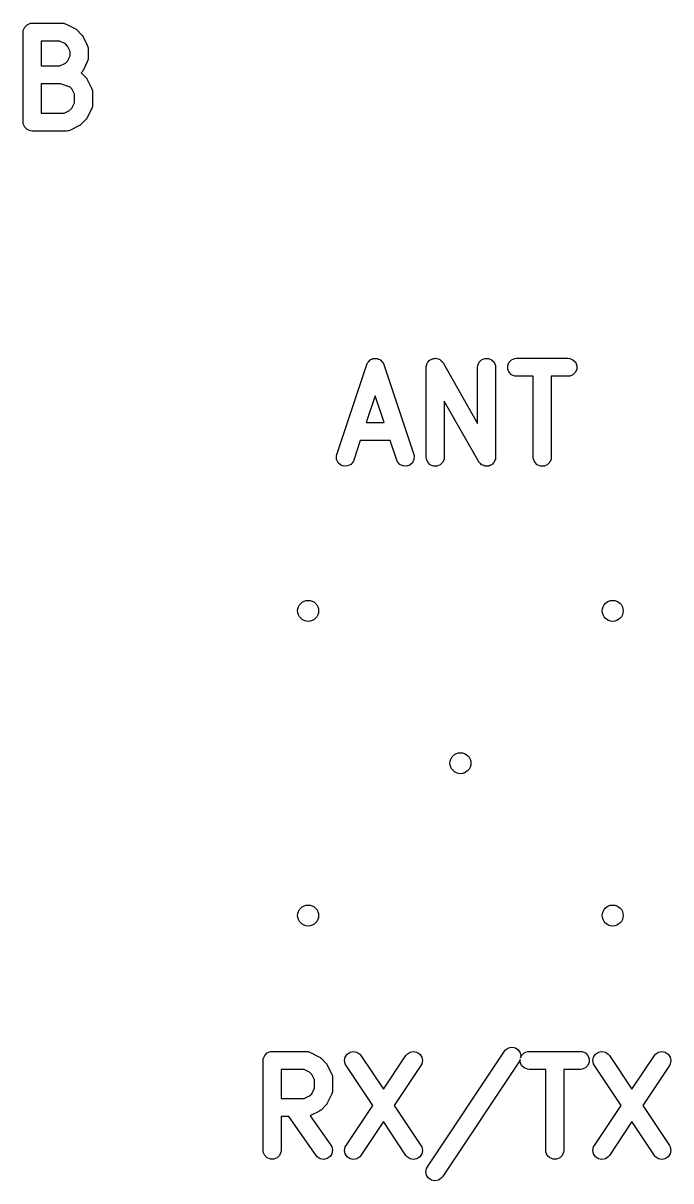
# Model space of a CAD drawing. Extents: x 5.61 to 7.28, y -4.89 to -3.95.
# Drawn here: x 6.851 to 7.277, y -4.887 to -4.127 of the extents above; entities that cross this region are included whole.
import ezdxf

# ---------------------------------------------------------------- set-up
doc = ezdxf.new("R2010")
doc.units = 0
doc.header["$MEASUREMENT"] = 0
doc.layers.add('BLACK', color=7, linetype='CONTINUOUS')

msp = doc.modelspace()

# ---------------------------------------------------------------- linework, layer by layer
at = {"layer": 'BLACK', "linetype": 'CONTINUOUS'}
for p, q in [((6.85135, -4.13265), (6.85146, -4.1315)), ((6.85135, -4.19171), (6.85135, -4.13265)), ((6.85146, -4.1315), (6.85235, -4.12937)), ((6.85235, -4.12937), (6.85398, -4.12774)), ((6.85398, -4.12774), (6.8561, -4.12686)), ((6.8561, -4.12686), (6.85726, -4.12675)), ((6.85726, -4.12675), (6.87694, -4.12675)), ((6.87694, -4.12675), (6.87809, -4.12686)), ((6.87809, -4.12686), (6.87829, -4.12694)), ((6.87829, -4.12694), (6.8785, -4.12695)), ((6.8785, -4.12695), (6.87958, -4.12737)), ((6.87958, -4.12737), (6.88521, -4.13018)), ((6.88521, -4.13018), (6.8857, -4.13049)), ((6.8857, -4.13049), (6.88585, -4.13055)), ((6.88585, -4.13055), (6.88601, -4.13069)), ((6.88601, -4.13069), (6.88619, -4.1308)), ((6.88619, -4.1308), (6.88629, -4.13092)), ((6.88629, -4.13092), (6.88674, -4.13129)), ((6.88674, -4.13129), (6.88955, -4.1341)), ((6.87555, -4.13856), (6.86316, -4.13856)), ((6.86316, -4.13856), (6.86316, -4.15487)), ((6.87907, -4.14032), (6.87555, -4.13856)), ((6.88052, -4.14177), (6.87907, -4.14032)), ((6.88955, -4.1341), (6.88993, -4.13455)), ((6.88993, -4.13455), (6.89004, -4.13465)), ((6.89004, -4.13465), (6.89015, -4.13483)), ((6.89015, -4.13483), (6.89029, -4.13499)), ((6.89029, -4.13499), (6.89035, -4.13514)), ((6.89035, -4.13514), (6.89066, -4.13563)), ((6.89066, -4.13563), (6.89347, -4.14126)), ((6.89347, -4.14126), (6.89389, -4.14234)), ((6.88228, -4.14529), (6.88052, -4.14177)), ((6.88052, -4.15165), (6.88228, -4.14813)), ((6.88228, -4.14813), (6.88228, -4.14529)), ((6.89389, -4.14234), (6.8939, -4.14255)), ((6.8939, -4.14255), (6.89398, -4.14275)), ((6.89398, -4.14275), (6.8941, -4.1439)), ((6.8941, -4.1439), (6.8941, -4.14952)), ((6.86316, -4.15487), (6.87555, -4.15487)), ((6.87555, -4.15487), (6.87907, -4.15311)), ((6.87907, -4.15311), (6.88052, -4.15165)), ((6.89347, -4.15216), (6.89066, -4.15779)), ((6.89389, -4.15108), (6.89347, -4.15216)), ((6.8939, -4.15087), (6.89389, -4.15108)), ((6.89398, -4.15068), (6.8939, -4.15087)), ((6.8941, -4.14952), (6.89398, -4.15068)), ((6.88955, -4.15932), (6.88951, -4.15937)), ((6.88951, -4.15937), (6.88955, -4.15941)), ((6.88993, -4.15887), (6.88955, -4.15932)), ((6.88955, -4.15941), (6.89237, -4.16222)), ((6.89004, -4.15877), (6.88993, -4.15887)), ((6.89015, -4.15859), (6.89004, -4.15877)), ((6.89029, -4.15843), (6.89015, -4.15859)), ((6.89035, -4.15828), (6.89029, -4.15843)), ((6.89066, -4.15779), (6.89035, -4.15828)), ((6.89237, -4.16222), (6.89274, -4.16267)), ((6.89274, -4.16267), (6.89286, -4.16278)), ((6.89286, -4.16278), (6.89297, -4.16295)), ((6.89297, -4.16295), (6.8931, -4.16312)), ((6.8931, -4.16312), (6.89316, -4.16326)), ((6.89316, -4.16326), (6.89347, -4.16376)), ((6.89347, -4.16376), (6.89628, -4.16938)), ((6.87598, -4.16668), (6.86316, -4.16668)), ((6.86316, -4.16668), (6.86316, -4.1858)), ((6.88219, -4.16875), (6.87598, -4.16668)), ((6.88334, -4.16989), (6.88219, -4.16875)), ((6.8851, -4.17341), (6.88334, -4.16989)), ((6.89628, -4.16938), (6.8967, -4.17046)), ((6.8967, -4.17046), (6.89671, -4.17067)), ((6.89671, -4.17067), (6.89679, -4.17087)), ((6.89679, -4.17087), (6.89691, -4.17202)), ((6.88334, -4.18258), (6.8851, -4.17906)), ((6.8851, -4.17906), (6.8851, -4.17341)), ((6.89691, -4.17202), (6.89691, -4.18046)), ((6.86316, -4.1858), (6.87836, -4.1858)), ((6.87836, -4.1858), (6.88188, -4.18404)), ((6.88188, -4.18404), (6.88334, -4.18258)), ((6.89628, -4.1831), (6.89347, -4.18872)), ((6.8967, -4.18202), (6.89628, -4.1831)), ((6.89671, -4.18181), (6.8967, -4.18202)), ((6.89679, -4.18161), (6.89671, -4.18181)), ((6.89691, -4.18046), (6.89679, -4.18161)), ((6.85146, -4.19286), (6.85135, -4.19171)), ((6.85235, -4.19499), (6.85146, -4.19286)), ((6.88802, -4.19418), (6.88239, -4.19699)), ((6.88851, -4.19386), (6.88802, -4.19418)), ((6.88866, -4.1938), (6.88851, -4.19386)), ((6.88882, -4.19367), (6.88866, -4.1938)), ((6.889, -4.19356), (6.88882, -4.19367)), ((6.8891, -4.19344), (6.889, -4.19356)), ((6.88955, -4.19307), (6.8891, -4.19344)), ((6.89237, -4.19026), (6.88955, -4.19307)), ((6.89274, -4.1898), (6.89237, -4.19026)), ((6.89286, -4.1897), (6.89274, -4.1898)), ((6.89297, -4.18952), (6.89286, -4.1897)), ((6.8931, -4.18936), (6.89297, -4.18952)), ((6.89316, -4.18922), (6.8931, -4.18936)), ((6.89347, -4.18872), (6.89316, -4.18922)), ((6.85398, -4.19662), (6.85235, -4.19499)), ((6.8561, -4.1975), (6.85398, -4.19662)), ((6.85726, -4.19761), (6.8561, -4.1975)), ((6.87975, -4.19761), (6.85726, -4.19761)), ((6.88091, -4.1975), (6.87975, -4.19761)), ((6.8811, -4.19742), (6.88091, -4.1975)), ((6.88131, -4.1974), (6.8811, -4.19742)), ((6.88239, -4.19699), (6.88131, -4.1974)), ((7.12157, -4.34686), (7.12235, -4.34676)), ((7.12235, -4.34676), (7.12271, -4.34686)), ((7.17422, -4.34686), (7.17537, -4.34675)), ((7.17537, -4.34675), (7.20912, -4.34675)), ((7.20912, -4.34675), (7.21027, -4.34686)), ((7.05728, -4.40984), (7.07697, -4.35078)), ((7.07697, -4.35078), (7.07744, -4.34973)), ((7.07744, -4.34973), (7.07772, -4.34941)), ((7.07772, -4.34941), (7.0779, -4.34903)), ((7.0779, -4.34903), (7.07846, -4.34854)), ((7.07846, -4.34854), (7.07895, -4.34799)), ((7.07895, -4.34799), (7.07933, -4.3478)), ((7.07933, -4.3478), (7.07964, -4.34752)), ((7.07964, -4.34752), (7.08035, -4.34729)), ((7.08035, -4.34729), (7.08101, -4.34695)), ((7.08101, -4.34695), (7.08143, -4.34692)), ((7.08143, -4.34692), (7.08183, -4.34679)), ((7.08183, -4.34679), (7.08257, -4.34684)), ((7.08257, -4.34684), (7.08331, -4.34679)), ((7.08331, -4.34679), (7.08371, -4.34692)), ((7.08371, -4.34692), (7.08413, -4.34695)), ((7.08413, -4.34695), (7.08479, -4.34729)), ((7.08479, -4.34729), (7.08549, -4.34752)), ((7.08549, -4.34752), (7.08581, -4.3478)), ((7.08581, -4.3478), (7.08619, -4.34799)), ((7.08619, -4.34799), (7.08668, -4.34854)), ((7.08668, -4.34854), (7.08723, -4.34903)), ((7.08723, -4.34903), (7.08742, -4.34941)), ((7.08742, -4.34941), (7.0877, -4.34973)), ((7.0877, -4.34973), (7.08817, -4.35078)), ((7.08817, -4.35078), (7.10786, -4.40984)), ((7.11603, -4.35265), (7.11606, -4.35235)), ((7.11603, -4.41171), (7.11603, -4.35265)), ((7.11605, -4.35224), (7.11609, -4.35209)), ((7.11606, -4.35235), (7.11605, -4.35224)), ((7.11609, -4.35209), (7.11615, -4.3515)), ((7.11615, -4.3515), (7.11645, -4.35077)), ((7.11645, -4.35077), (7.11665, -4.35002)), ((7.11665, -4.35002), (7.11688, -4.34972)), ((7.11688, -4.34972), (7.11703, -4.34937)), ((7.11703, -4.34937), (7.11758, -4.34881)), ((7.11758, -4.34881), (7.11807, -4.34819)), ((7.11807, -4.34819), (7.11839, -4.34801)), ((7.11839, -4.34801), (7.11866, -4.34774)), ((7.11866, -4.34774), (7.11938, -4.34744)), ((7.11938, -4.34744), (7.12007, -4.34705)), ((7.12007, -4.34705), (7.12044, -4.347)), ((7.12044, -4.347), (7.12079, -4.34686)), ((7.12079, -4.34686), (7.12157, -4.34686)), ((7.12271, -4.34686), (7.12309, -4.34686)), ((7.12309, -4.34686), (7.12382, -4.34716)), ((7.12382, -4.34716), (7.12457, -4.34737)), ((7.12457, -4.34737), (7.12487, -4.3476)), ((7.12487, -4.3476), (7.12522, -4.34774)), ((7.12522, -4.34774), (7.12578, -4.3483)), ((7.12578, -4.3483), (7.1264, -4.34878)), ((7.1264, -4.34878), (7.12674, -4.34926)), ((7.12674, -4.34926), (7.12685, -4.34937)), ((7.12685, -4.34937), (7.12689, -4.34948)), ((7.12689, -4.34948), (7.12707, -4.34972)), ((7.12707, -4.34972), (7.14978, -4.38947)), ((7.14978, -4.35265), (7.14989, -4.3515)), ((7.14978, -4.38947), (7.14978, -4.35265)), ((7.14989, -4.3515), (7.15077, -4.34937)), ((7.15077, -4.34937), (7.1524, -4.34774)), ((7.1524, -4.34774), (7.15453, -4.34686)), ((7.15453, -4.34686), (7.15684, -4.34686)), ((7.15684, -4.34686), (7.15897, -4.34774)), ((7.15897, -4.34774), (7.1606, -4.34937)), ((7.1606, -4.34937), (7.16148, -4.3515)), ((7.16148, -4.3515), (7.16159, -4.35265)), ((7.16159, -4.35265), (7.16159, -4.41171)), ((7.16958, -4.3515), (7.17046, -4.34937)), ((7.16958, -4.3538), (7.16958, -4.3515)), ((7.17046, -4.35593), (7.16958, -4.3538)), ((7.17046, -4.34937), (7.17209, -4.34774)), ((7.17209, -4.34774), (7.17422, -4.34686)), ((7.21027, -4.34686), (7.2124, -4.34774)), ((7.2124, -4.34774), (7.21403, -4.34937)), ((7.21403, -4.34937), (7.21491, -4.3515)), ((7.21491, -4.3538), (7.21403, -4.35593)), ((7.21491, -4.3515), (7.21491, -4.3538)), ((7.17209, -4.35756), (7.17046, -4.35593)), ((7.17422, -4.35844), (7.17209, -4.35756)), ((7.17537, -4.35856), (7.17422, -4.35844)), ((7.18634, -4.35856), (7.17537, -4.35856)), ((7.18634, -4.41171), (7.18634, -4.35856)), ((7.20912, -4.35856), (7.19815, -4.35856)), ((7.19815, -4.35856), (7.19815, -4.41171)), ((7.21027, -4.35844), (7.20912, -4.35856)), ((7.2124, -4.35756), (7.21027, -4.35844)), ((7.21403, -4.35593), (7.2124, -4.35756)), ((7.08257, -4.37133), (7.0767, -4.38893)), ((7.08844, -4.38893), (7.08257, -4.37133)), ((7.15056, -4.41464), (7.12784, -4.37489)), ((7.12784, -4.37489), (7.12784, -4.41171)), ((7.0767, -4.38893), (7.08844, -4.38893)), ((7.07276, -4.40074), (7.06849, -4.41357)), ((7.09237, -4.40074), (7.07276, -4.40074)), ((7.09665, -4.41357), (7.09237, -4.40074)), ((7.05702, -4.41097), (7.05728, -4.40984)), ((7.05719, -4.41327), (7.05702, -4.41097)), ((7.05822, -4.41533), (7.05719, -4.41327)), ((7.06801, -4.41463), (7.0665, -4.41637)), ((7.06849, -4.41357), (7.06801, -4.41463)), ((7.09712, -4.41463), (7.09665, -4.41357)), ((7.09863, -4.41637), (7.09712, -4.41463)), ((7.10795, -4.41327), (7.10692, -4.41533)), ((7.10786, -4.40984), (7.10811, -4.41097)), ((7.10811, -4.41097), (7.10795, -4.41327)), ((7.11615, -4.41286), (7.11603, -4.41171)), ((7.11703, -4.41499), (7.11615, -4.41286)), ((7.11866, -4.41662), (7.11703, -4.41499)), ((7.12685, -4.41499), (7.12522, -4.41662)), ((7.12773, -4.41286), (7.12685, -4.41499)), ((7.12784, -4.41171), (7.12773, -4.41286)), ((7.15073, -4.41488), (7.15056, -4.41464)), ((7.15077, -4.41499), (7.15073, -4.41488)), ((7.15088, -4.4151), (7.15077, -4.41499)), ((7.15123, -4.41558), (7.15088, -4.4151)), ((7.1606, -4.41499), (7.16004, -4.41554)), ((7.16074, -4.41464), (7.1606, -4.41499)), ((7.16097, -4.41434), (7.16074, -4.41464)), ((7.16118, -4.41358), (7.16097, -4.41434)), ((7.16148, -4.41286), (7.16118, -4.41358)), ((7.16154, -4.41227), (7.16148, -4.41286)), ((7.16158, -4.41212), (7.16154, -4.41227)), ((7.16159, -4.41171), (7.16156, -4.412)), ((7.16156, -4.412), (7.16158, -4.41212)), ((7.18645, -4.41286), (7.18634, -4.41171)), ((7.18733, -4.41499), (7.18645, -4.41286)), ((7.18896, -4.41662), (7.18733, -4.41499)), ((7.19715, -4.41499), (7.19552, -4.41662)), ((7.19803, -4.41286), (7.19715, -4.41499)), ((7.19815, -4.41171), (7.19803, -4.41286)), ((7.05996, -4.41684), (7.05822, -4.41533)), ((7.06215, -4.41756), (7.05996, -4.41684)), ((7.06444, -4.4174), (7.06215, -4.41756)), ((7.0665, -4.41637), (7.06444, -4.4174)), ((7.10069, -4.4174), (7.09863, -4.41637)), ((7.10299, -4.41756), (7.10069, -4.4174)), ((7.10518, -4.41684), (7.10299, -4.41756)), ((7.10692, -4.41533), (7.10518, -4.41684)), ((7.12079, -4.4175), (7.11866, -4.41662)), ((7.12309, -4.4175), (7.12079, -4.4175)), ((7.12522, -4.41662), (7.12309, -4.4175)), ((7.15185, -4.41606), (7.15123, -4.41558)), ((7.1524, -4.41662), (7.15185, -4.41606)), ((7.15275, -4.41676), (7.1524, -4.41662)), ((7.15305, -4.41699), (7.15275, -4.41676)), ((7.15381, -4.4172), (7.15305, -4.41699)), ((7.15453, -4.4175), (7.15381, -4.4172)), ((7.15491, -4.4175), (7.15453, -4.4175)), ((7.15527, -4.4176), (7.15491, -4.4175)), ((7.15605, -4.4175), (7.15527, -4.4176)), ((7.15684, -4.4175), (7.15605, -4.4175)), ((7.15718, -4.41735), (7.15684, -4.4175)), ((7.15756, -4.41731), (7.15718, -4.41735)), ((7.15824, -4.41692), (7.15756, -4.41731)), ((7.15897, -4.41662), (7.15824, -4.41692)), ((7.15923, -4.41635), (7.15897, -4.41662)), ((7.15956, -4.41616), (7.15923, -4.41635)), ((7.16004, -4.41554), (7.15956, -4.41616)), ((7.19109, -4.4175), (7.18896, -4.41662)), ((7.1934, -4.4175), (7.19109, -4.4175)), ((7.19552, -4.41662), (7.1934, -4.4175)), ((7.01158, -4.80274), (7.01371, -4.80186)), ((7.01371, -4.80186), (7.01486, -4.80175)), ((7.01486, -4.80175), (7.03736, -4.80175)), ((7.03736, -4.80175), (7.03851, -4.80186)), ((7.03851, -4.80186), (7.0387, -4.80194)), ((7.0387, -4.80194), (7.03892, -4.80195)), ((7.03892, -4.80195), (7.04, -4.80237)), ((7.04, -4.80237), (7.04562, -4.80518)), ((7.06412, -4.80347), (7.06604, -4.80219)), ((7.06604, -4.80219), (7.0683, -4.80175)), ((7.0683, -4.80175), (7.07056, -4.8022)), ((7.07056, -4.8022), (7.07247, -4.80348)), ((7.10348, -4.80348), (7.10539, -4.8022)), ((7.10539, -4.8022), (7.10765, -4.80175)), ((7.10765, -4.80175), (7.10991, -4.80219)), ((7.10991, -4.80219), (7.11183, -4.80347)), ((7.11681, -4.87749), (7.16743, -4.80156)), ((7.16743, -4.80156), (7.16816, -4.80067)), ((7.16816, -4.80067), (7.17007, -4.79938)), ((7.17007, -4.79938), (7.17233, -4.79893)), ((7.17233, -4.79893), (7.17459, -4.79938)), ((7.17459, -4.79938), (7.17651, -4.80066)), ((7.17651, -4.80066), (7.17779, -4.80257)), ((7.17779, -4.80257), (7.17825, -4.80483)), ((7.18031, -4.80274), (7.18244, -4.80186)), ((7.18244, -4.80186), (7.18359, -4.80175)), ((7.18359, -4.80175), (7.21733, -4.80175)), ((7.21733, -4.80175), (7.21849, -4.80186)), ((7.21849, -4.80186), (7.22062, -4.80274)), ((7.22722, -4.80347), (7.22914, -4.80219)), ((7.22914, -4.80219), (7.2314, -4.80175)), ((7.2314, -4.80175), (7.23366, -4.8022)), ((7.23366, -4.8022), (7.23557, -4.80348)), ((7.26658, -4.80348), (7.2685, -4.8022)), ((7.2685, -4.8022), (7.27076, -4.80175)), ((7.27076, -4.80175), (7.27302, -4.80219)), ((7.27302, -4.80219), (7.27494, -4.80347)), ((7.00895, -4.80765), (7.00907, -4.8065)), ((7.00895, -4.86671), (7.00895, -4.80765)), ((7.00907, -4.8065), (7.00995, -4.80437)), ((7.00995, -4.80437), (7.01158, -4.80274)), ((7.04562, -4.80518), (7.04612, -4.80549)), ((7.04612, -4.80549), (7.04626, -4.80555)), ((7.04626, -4.80555), (7.04642, -4.80569)), ((7.04642, -4.80569), (7.0466, -4.8058)), ((7.0466, -4.8058), (7.0467, -4.80592)), ((7.0467, -4.80592), (7.04716, -4.80629)), ((7.04716, -4.80629), (7.04997, -4.8091)), ((7.04997, -4.8091), (7.05034, -4.80955)), ((7.05034, -4.80955), (7.05046, -4.80965)), ((7.05046, -4.80965), (7.05057, -4.80983)), ((7.05057, -4.80983), (7.0507, -4.80999)), ((7.0507, -4.80999), (7.05076, -4.81014)), ((7.05076, -4.81014), (7.05108, -4.81063)), ((7.06238, -4.80764), (7.06284, -4.80539)), ((7.06283, -4.8099), (7.06238, -4.80764)), ((7.06338, -4.81093), (7.06283, -4.8099)), ((7.06284, -4.80539), (7.06412, -4.80347)), ((7.07247, -4.80348), (7.0732, -4.80437)), ((7.0732, -4.80437), (7.08798, -4.82653)), ((7.08798, -4.82653), (7.10275, -4.80437)), ((7.10275, -4.80437), (7.10348, -4.80348)), ((7.11183, -4.80347), (7.11311, -4.80539)), ((7.11312, -4.8099), (7.11257, -4.81093)), ((7.11311, -4.80539), (7.11357, -4.80764)), ((7.11357, -4.80764), (7.11312, -4.8099)), ((7.17725, -4.80811), (7.12663, -4.88404)), ((7.1778, -4.8071), (7.17725, -4.80811)), ((7.1778, -4.8088), (7.1778, -4.8071)), ((7.17868, -4.81093), (7.1778, -4.8088)), ((7.17802, -4.80595), (7.17868, -4.80437)), ((7.17825, -4.80483), (7.17802, -4.80595)), ((7.17868, -4.80437), (7.18031, -4.80274)), ((7.22062, -4.80274), (7.22224, -4.80437)), ((7.22224, -4.80437), (7.22313, -4.8065)), ((7.22313, -4.8088), (7.22224, -4.81093)), ((7.22313, -4.8065), (7.22313, -4.8088)), ((7.22549, -4.80764), (7.22594, -4.80539)), ((7.22594, -4.8099), (7.22549, -4.80764)), ((7.22594, -4.80539), (7.22722, -4.80347)), ((7.22648, -4.81093), (7.22594, -4.8099)), ((7.23557, -4.80348), (7.23631, -4.80437)), ((7.23631, -4.80437), (7.25108, -4.82653)), ((7.25108, -4.82653), (7.26585, -4.80437)), ((7.26585, -4.80437), (7.26658, -4.80348)), ((7.27494, -4.80347), (7.27622, -4.80539)), ((7.27622, -4.8099), (7.27568, -4.81093)), ((7.27622, -4.80539), (7.27667, -4.80764)), ((7.27667, -4.80764), (7.27622, -4.8099)), ((7.03596, -4.81356), (7.02076, -4.81356)), ((7.02076, -4.81356), (7.02076, -4.83268)), ((7.03948, -4.81532), (7.03596, -4.81356)), ((7.04094, -4.81677), (7.03948, -4.81532)), ((7.0427, -4.82029), (7.04094, -4.81677)), ((7.05108, -4.81063), (7.05389, -4.81626)), ((7.05389, -4.81626), (7.0543, -4.81734)), ((7.0543, -4.81734), (7.05432, -4.81755)), ((7.05432, -4.81755), (7.0544, -4.81775)), ((7.0544, -4.81775), (7.05451, -4.8189)), ((7.08088, -4.83718), (7.06338, -4.81093)), ((7.11257, -4.81093), (7.09507, -4.83718)), ((7.18031, -4.81256), (7.17868, -4.81093)), ((7.18244, -4.81344), (7.18031, -4.81256)), ((7.18359, -4.81356), (7.18244, -4.81344)), ((7.19456, -4.81356), (7.18359, -4.81356)), ((7.19456, -4.86671), (7.19456, -4.81356)), ((7.21733, -4.81356), (7.20637, -4.81356)), ((7.20637, -4.81356), (7.20637, -4.86671)), ((7.21849, -4.81344), (7.21733, -4.81356)), ((7.22062, -4.81256), (7.21849, -4.81344)), ((7.22224, -4.81093), (7.22062, -4.81256)), ((7.24398, -4.83718), (7.22648, -4.81093)), ((7.27568, -4.81093), (7.25818, -4.83718)), ((7.0427, -4.82594), (7.0427, -4.82029)), ((7.05451, -4.8189), (7.05451, -4.82734)), ((7.02076, -4.83268), (7.03596, -4.83268)), ((7.03596, -4.83268), (7.03948, -4.83092)), ((7.03948, -4.83092), (7.04094, -4.82946)), ((7.04094, -4.82946), (7.0427, -4.82594)), ((7.05389, -4.82998), (7.05108, -4.8356)), ((7.0543, -4.8289), (7.05389, -4.82998)), ((7.05432, -4.82868), (7.0543, -4.8289)), ((7.0544, -4.82849), (7.05432, -4.82868)), ((7.05451, -4.82734), (7.0544, -4.82849)), ((7.04626, -4.84068), (7.04612, -4.84074)), ((7.04642, -4.84055), (7.04626, -4.84068)), ((7.0466, -4.84044), (7.04642, -4.84055)), ((7.0467, -4.84032), (7.0466, -4.84044)), ((7.04716, -4.83995), (7.0467, -4.84032)), ((7.04997, -4.83714), (7.04716, -4.83995)), ((7.05034, -4.83668), (7.04997, -4.83714)), ((7.05046, -4.83658), (7.05034, -4.83668)), ((7.05057, -4.8364), (7.05046, -4.83658)), ((7.0507, -4.83624), (7.05057, -4.8364)), ((7.05076, -4.8361), (7.0507, -4.83624)), ((7.05108, -4.8356), (7.05076, -4.8361)), ((7.06338, -4.86343), (7.08088, -4.83718)), ((7.09507, -4.83718), (7.11257, -4.86343)), ((7.22648, -4.86343), (7.24398, -4.83718)), ((7.25818, -4.83718), (7.27568, -4.86343)), ((7.02585, -4.84449), (7.02076, -4.84449)), ((7.02076, -4.84449), (7.02076, -4.86671)), ((7.04377, -4.87009), (7.02585, -4.84449)), ((7.04, -4.84387), (7.03986, -4.84392)), ((7.03986, -4.84392), (7.05344, -4.86332)), ((7.04562, -4.84105), (7.04, -4.84387)), ((7.04612, -4.84074), (7.04562, -4.84105)), ((7.08798, -4.84782), (7.0732, -4.86998)), ((7.10275, -4.86998), (7.08798, -4.84782)), ((7.25108, -4.84782), (7.23631, -4.86998)), ((7.26585, -4.86998), (7.25108, -4.84782)), ((7.05344, -4.86332), (7.05401, -4.86433)), ((7.06283, -4.86445), (7.06338, -4.86343)), ((7.11257, -4.86343), (7.11312, -4.86445)), ((7.22594, -4.86445), (7.22648, -4.86343)), ((7.27568, -4.86343), (7.27622, -4.86445)), ((7.00907, -4.86786), (7.00895, -4.86671)), ((7.00995, -4.86999), (7.00907, -4.86786)), ((7.01158, -4.87162), (7.00995, -4.86999)), ((7.01977, -4.86999), (7.01814, -4.87162)), ((7.02065, -4.86786), (7.01977, -4.86999)), ((7.02076, -4.86671), (7.02065, -4.86786)), ((7.04452, -4.87097), (7.04377, -4.87009)), ((7.04646, -4.87221), (7.04452, -4.87097)), ((7.05287, -4.87079), (7.05098, -4.87211)), ((7.05411, -4.86885), (7.05287, -4.87079)), ((7.05401, -4.86433), (7.05451, -4.86658)), ((7.05451, -4.86658), (7.05411, -4.86885)), ((7.06238, -4.86671), (7.06283, -4.86445)), ((7.06284, -4.86897), (7.06238, -4.86671)), ((7.06412, -4.87089), (7.06284, -4.86897)), ((7.06604, -4.87216), (7.06412, -4.87089)), ((7.07247, -4.87088), (7.07056, -4.87216)), ((7.0732, -4.86998), (7.07247, -4.87088)), ((7.10348, -4.87088), (7.10275, -4.86998)), ((7.10539, -4.87216), (7.10348, -4.87088)), ((7.11183, -4.87089), (7.10991, -4.87216)), ((7.11311, -4.86897), (7.11183, -4.87089)), ((7.11357, -4.86671), (7.11311, -4.86897)), ((7.11312, -4.86445), (7.11357, -4.86671)), ((7.19467, -4.86786), (7.19456, -4.86671)), ((7.19555, -4.86999), (7.19467, -4.86786)), ((7.19718, -4.87162), (7.19555, -4.86999)), ((7.20537, -4.86999), (7.20374, -4.87162)), ((7.20625, -4.86786), (7.20537, -4.86999)), ((7.20637, -4.86671), (7.20625, -4.86786)), ((7.22549, -4.86671), (7.22594, -4.86445)), ((7.22594, -4.86897), (7.22549, -4.86671)), ((7.22722, -4.87089), (7.22594, -4.86897)), ((7.22914, -4.87216), (7.22722, -4.87089)), ((7.23557, -4.87088), (7.23366, -4.87216)), ((7.23631, -4.86998), (7.23557, -4.87088)), ((7.26658, -4.87088), (7.26585, -4.86998)), ((7.2685, -4.87216), (7.26658, -4.87088)), ((7.27494, -4.87089), (7.27302, -4.87216)), ((7.27622, -4.86897), (7.27494, -4.87089)), ((7.27622, -4.86445), (7.27667, -4.86671)), ((7.27667, -4.86671), (7.27622, -4.86897)), ((7.01371, -4.8725), (7.01158, -4.87162)), ((7.01601, -4.8725), (7.01371, -4.8725)), ((7.01814, -4.87162), (7.01601, -4.8725)), ((7.04873, -4.87261), (7.04646, -4.87221)), ((7.05098, -4.87211), (7.04873, -4.87261)), ((7.0683, -4.87261), (7.06604, -4.87216)), ((7.07056, -4.87216), (7.0683, -4.87261)), ((7.10765, -4.87261), (7.10539, -4.87216)), ((7.10991, -4.87216), (7.10765, -4.87261)), ((7.11582, -4.88077), (7.11626, -4.87851)), ((7.11626, -4.87851), (7.11681, -4.87749)), ((7.19931, -4.8725), (7.19718, -4.87162)), ((7.20161, -4.8725), (7.19931, -4.8725)), ((7.20374, -4.87162), (7.20161, -4.8725)), ((7.2314, -4.87261), (7.22914, -4.87216)), ((7.23366, -4.87216), (7.2314, -4.87261)), ((7.27076, -4.87261), (7.2685, -4.87216)), ((7.27302, -4.87216), (7.27076, -4.87261)), ((7.11627, -4.88303), (7.11582, -4.88077)), ((7.11755, -4.88495), (7.11627, -4.88303)), ((7.11947, -4.88622), (7.11755, -4.88495)), ((7.12173, -4.88667), (7.11947, -4.88622)), ((7.12399, -4.88622), (7.12173, -4.88667)), ((7.1259, -4.88494), (7.12399, -4.88622)), ((7.12663, -4.88404), (7.1259, -4.88494))]:
    msp.add_line(p, q, dxfattribs=at)
at = {"layer": 'BLACK'}
for centre in [(7.03849, -4.51251), (7.23849, -4.51251), (7.13849, -4.61251), (7.03849, -4.71251), (7.23849, -4.71251)]:
    msp.add_circle(centre, 0.00689, dxfattribs=at)

doc.saveas('drawing.dxf')
